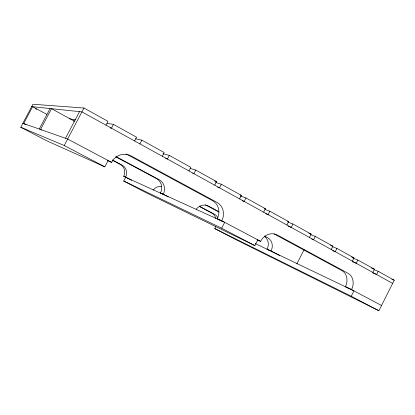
<?xml version="1.0" encoding="UTF-8"?>
<svg xmlns="http://www.w3.org/2000/svg" width="415" height="415" viewBox="0 0 415 415"><rect width="100%" height="100%" fill="white"/><g stroke="black" fill="none" stroke-linecap="round" stroke-linejoin="round"><path stroke-width="0.62" d="M372.81 272.432L374.423 269.231L357.886 260.049L353.087 258.14M215.784 226.564L214.747 228.577L234.932 239.118L378.879 310.752L394.25 280.234L378.21 271.332L376.602 274.523L373.012 273.034M352.34 261.134L353.985 257.886L336.923 248.414L332.093 246.531M357.886 260.049L356.246 263.286L352.662 261.824M348.185 288.119L345.322 286.604L346.126 285.017A12.569 10.51 -65.5 0 0 341.867 270.559L274.185 233.977M345.322 286.604L351.464 289.54L352.278 287.932A12.766 10.629 -65.6 0 0 347.988 273.267L277.199 234.968A13.441 11.786 -65.7 0 0 261.575 239.699L260.698 241.416L257.321 239.849M378.879 310.752L351.261 296.253L353.979 290.874L255.158 243.538M296.839 263.924L304.107 249.659M331.217 249.472L332.892 246.178L315.281 236.405L313.584 239.74L311.774 239.035M336.923 248.414L335.253 251.703L332.846 250.738M264.433 236.431A10.053 8.881 -65.2 0 1 267.691 247.864L267.042 249.13L270.969 251.008L271.623 249.726A10.178 8.969 -65.3 0 0 267.794 237.837L264.381 236.005M286.9 225.018L288.638 221.615L269.849 211.188L264.983 209.461M309.419 237.442L311.12 234.096L292.938 224.001L291.206 227.389L288.186 226.242M263.639 212.174L265.408 208.724L245.981 197.939L240.487 196.077M269.849 211.188L268.085 214.628L265.652 213.735M123.753 181.044L221.688 228.209L224.717 222.336L125.704 177.309L123.753 181.044L146.495 192.923L254.867 245.633L257.814 239.886M222.238 221.366L217.144 218.669L218.036 216.936A13.778 12.637 -65.9 0 0 212.485 200.621L127.976 154.935A14.566 14.136 -67.7 0 0 125.859 154.017M217.144 218.669L221.688 220.728L222.59 218.97A14.017 12.818 -66 0 0 216.978 202.385L131.187 155.973A14.836 14.364 -67.7 0 0 112.647 160.501L111.661 162.39L107.635 160.626M239.585 198.899L241.39 195.392L221.299 184.239L215.759 182.47M245.981 197.939L244.181 201.441L242.35 200.793M214.705 185.168L216.547 181.604L195.75 170.062L190.158 168.412M221.299 184.239L219.462 187.793L217.631 187.181M188.95 170.954L190.833 167.328L169.294 155.376L167.385 159.054L165.528 158.53M162.649 194.096L160.392 192.908L161.098 191.548A10.811 10.276 -65.4 0 0 156.434 178.606L115.847 156.886M160.392 192.908L163.188 194.179L163.904 192.799A10.956 10.396 -65.4 0 0 159.194 179.69L115.946 156.533M195.75 170.062L193.878 173.678L192.643 173.288M139.933 143.901L141.883 140.161L164.2 152.549L162.281 156.237M126.492 177.724L123.644 176.225L124.225 175.109A8.897 8.648 -64.4 0 0 120.226 164.382L112.833 160.449M123.644 176.225L125.538 177.086L126.129 175.955A8.995 8.731 -64.5 0 0 122.088 165.113L112.418 159.972M134.642 140.981L136.602 137.23L113.461 124.386L111.469 128.194L110.198 127.955M105.981 125.164L107.983 121.346L83.975 108.019L32.925 104.248L20.75 127.234L46.563 140.716L104.834 166.846L108.144 160.522M20.75 127.234L64.226 145.525L83.975 108.019M39.243 129.044L50.075 108.554M65.487 138.288L79.524 111.64M31.67 106.619L81.937 111.894L392.663 283.388M107.096 123.359L113.461 124.386M69.181 118.737L75.525 119.847M73.356 121.045L74.627 121.279M135.591 138.776L141.883 140.161M163.048 153.737L169.294 155.376M214.695 181.018L216.547 181.604M240.166 194.983L241.39 195.392M22.851 123.265L67.635 139.046L111.661 162.39M264.189 208.294L265.408 208.724M287.429 221.174L288.638 221.615M288.088 222.212L292.938 224.001M308.698 233.178L311.12 234.096M310.436 234.563L315.281 236.405M330.475 245.239L332.892 246.178M351.583 256.932L353.985 257.886M371.43 268.017L374.423 269.231M374.008 269.626L378.21 271.332M391.859 279.248L394.25 280.234M214.747 228.577L351.261 296.253M25.953 124.749L23.686 123.561L32.603 106.717L46.874 114.405M125.538 177.086L131.726 180.338M64.226 145.525L104.834 166.846M221.688 228.209L254.867 245.633M41.645 130.087L40.514 129.49L51.496 108.699L74.856 121.398M163.188 194.179L168.324 196.886M270.969 251.008L279.492 255.505M267.042 249.13L269.294 250.318M199.325 206.452L211.894 213.139A8.378 7.662 -64.9 0 1 215.67 218.409M221.688 220.728L260.698 241.416M351.464 289.54L381.53 305.487M199.21 206.146L214.602 214.337A8.466 7.729 -64.9 0 1 217.668 217.481M218.835 211.624L208.584 206.136A10.603 9.732 -65.3 0 0 196.207 209.196M205.28 204.745L218.933 212.055M35.633 108.756L36.795 109.384M153.13 190.174A8.757 8.269 -64.8 0 1 161.648 186.563"/></g></svg>
